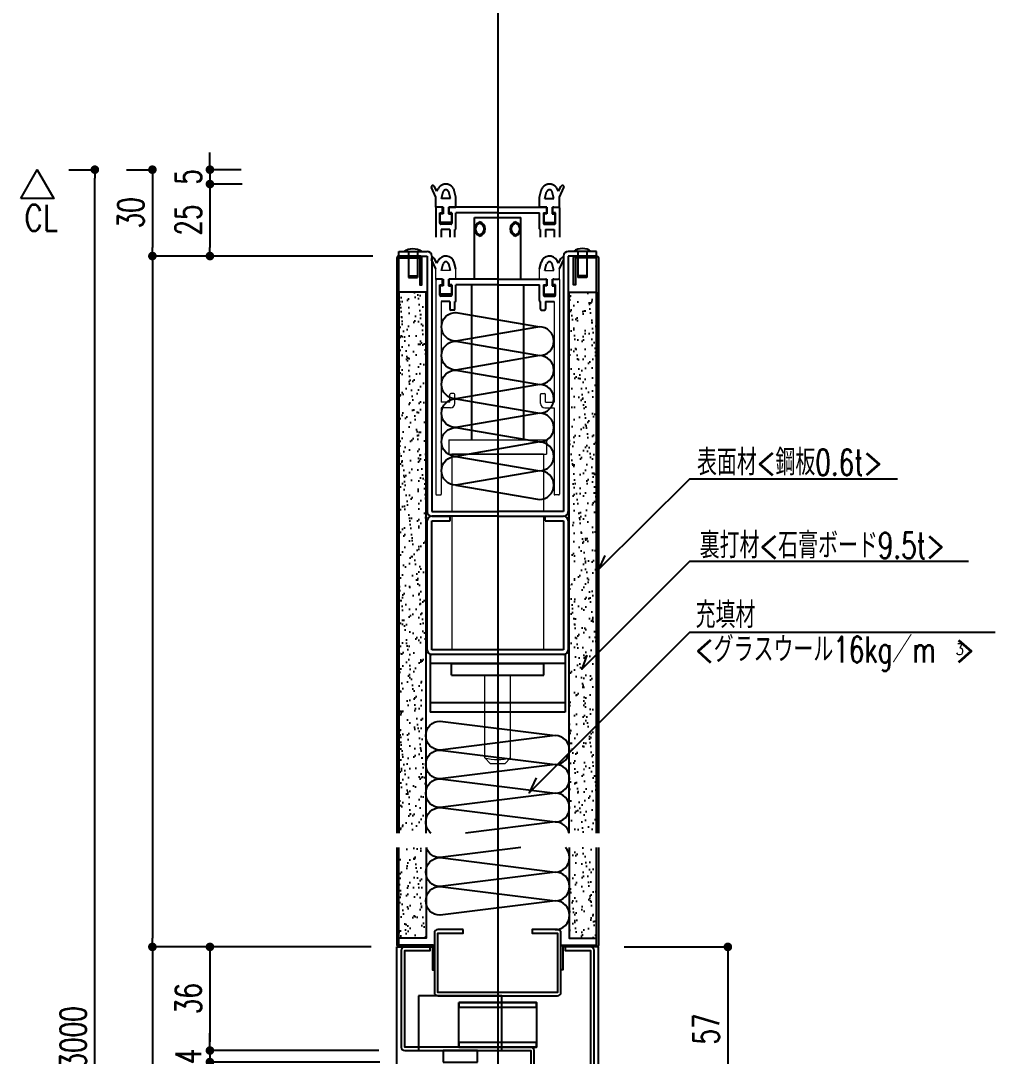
# Model space of a CAD drawing. Extents: x 21 to 47673, y 9 to 26406.
# Drawn here: x 21312.3 to 21651, y 19515.6 to 19875.3 of the extents above; entities that cross this region are included whole.
import ezdxf

# ---------------------------------------------------------------- set-up
doc = ezdxf.new("R2010")
doc.units = 0
doc.header["$LTSCALE"] = 10
doc.header["$PDMODE"] = 35
doc.header["$PDSIZE"] = 5
doc.linetypes.add('HIDDEN', pattern=[9.525, 6.35, -3.175])
for name, color, linetype in [('_基準', 1, 'Continuous'), ('_文字', 3, 'Continuous'), ('_製品', 4, 'Continuous'), ('_製品寸法', 9, 'Continuous'), ('_製品点線', 6, 'Continuous')]:
    doc.layers.add(name, color=color, linetype=linetype)
doc.styles.add('OKAMURA', font='simplex8.shx', dxfattribs={"width": 0.7, "bigfont": 'BIGFONT.shx'})
doc.dimstyles.new('OKAMURA-003', dxfattribs={"dimscale": 3, "dimtxt": 3, "dimasz": 1, "dimexe": 0, "dimexo": 3, "dimgap": 1, "dimtad": 1, "dimdec": 3, "dimdsep": 46, "dimtxsty": 'OKAMURA', "dimblk1": 'DOT', "dimblk2": 'DOT', "dimsah": 1, "dimcen": 0, "dimclrd": 9, "dimclre": 9, "dimclrt": 3, "dimadec": 0, "dimazin": 0, "dimtfac": 1, "dimtdec": 3, "dimtix": 1, "dimtmove": 2, "dimatfit": 3, "dimldrblk": 'NONE', "dimfxl": 0, "dimtolj": 1, "dimarcsym": 0})
pattern_1 = [(127.5, (-4866.6654, -2616.763), (-4.8941324, -0.160003), [0, -3.8608, 0, -4.318, 0, -4.1275]), (97.5, (-4866.6654, -2616.763), (-7.168251, 4.495233), [0, -2.0828, 0, -3.4798, 0, -1.3335]), (57.5, (-4866.6654, -2619.887), (-0.014372, 7.9099237), [0, -1.27, 0, -4.572, 0, -5.969]), (47.5, (-4866.6654, -2619.887), (-2.229293, 7.6355645), [0, -0.635, 0, -2.9972, 0, -3.429])]
pattern_2 = [(127.5, (-7522.364, -2922.263), (-4.8941324, -0.1600031), [0, -3.8608, 0, -4.318, 0, -4.1275]), (97.5, (-7522.364, -2922.263), (-7.168251, 4.495233), [0, -2.0828, 0, -3.4798, 0, -1.3335]), (57.5, (-7522.364, -2925.387), (-0.0143718, 7.9099237), [0, -1.27, 0, -4.572, 0, -5.969]), (47.5, (-7522.364, -2925.387), (-2.229293, 7.6355645), [0, -0.635, 0, -2.9972, 0, -3.429])]

# ---------------------------------------------------------------- blocks, each defined once
blk = doc.blocks.new('_DOT')
at = {"color": 0, "linetype": 'ByBlock'}
blk.add_line((-0.5, 0), (-1, 0), dxfattribs=at)
at = {"color": 0, "linetype": 'ByBlock', "const_width": 0.5}
blk.add_lwpolyline([(-0.25, 0, 1), (0.25, 0, 1)], format="xyb", close=True, dxfattribs=at)
blk = doc.blocks.new('*D1485')
at = {"layer": '_製品寸法', "color": 9, "lineweight": -2, "transparency": 16777216}
for p, q in [((-129, 650), (-120, 650)), ((-120, 647), (-120, 623)), ((-43.4, 620), (-120, 620))]:
    blk.add_line(p, q, dxfattribs=at)
at = {"layer": 'Defpoints', "color": 0, "transparency": 16777216}
for p in [(-120, 650), (-120, 620), (-34.4, 620)]:
    blk.add_point(p, dxfattribs=at)
at = {"layer": '_製品寸法', "color": 9, "lineweight": -2, "transparency": 16777216, "xscale": 3, "yscale": 3, "zscale": 3}
for p, rotation in [((-120, 650), 90), ((-120, 620), 270)]:
    blk.add_blockref('_DOT', p, dxfattribs=dict(at, rotation=rotation))
at = {"layer": '_製品寸法', "color": 3, "transparency": 16777216, "insert": (-127.5, 635), "char_height": 9, "attachment_point": 5, "rotation": 90, "style": 'OKAMURA'}
blk.add_mtext('\\A1;30', dxfattribs=at)
blk = doc.blocks.new('_None')
blk = doc.blocks.new('*D1486')
at = {"layer": '_製品寸法', "color": 9, "lineweight": -2, "transparency": 16777216}
for p, q in [((-43.4, 620), (-120, 620)), ((-120, 617), (-120, 383)), ((-44, 380), (-120, 380))]:
    blk.add_line(p, q, dxfattribs=at)
at = {"layer": 'Defpoints', "color": 0, "transparency": 16777216}
for p in [(-34.4, 620), (-120, 380), (-35, 380)]:
    blk.add_point(p, dxfattribs=at)
at = {"layer": '_製品寸法', "color": 9, "lineweight": -2, "transparency": 16777216, "xscale": 3, "yscale": 3, "zscale": 3}
for p, rotation in [((-120, 620), 90), ((-120, 380), 270)]:
    blk.add_blockref('_DOT', p, dxfattribs=dict(at, rotation=rotation))
blk = doc.blocks.new('*D1487')
at = {"layer": '_製品寸法', "color": 9, "lineweight": -2, "transparency": 16777216}
for p, q in [((-44, 380), (-120, 380)), ((-120, 377), (-120, 3)), ((-129, 0), (-120, 0))]:
    blk.add_line(p, q, dxfattribs=at)
at = {"layer": 'Defpoints', "color": 0, "transparency": 16777216}
for p in [(-35, 380), (-120, 0), (-120, 0)]:
    blk.add_point(p, dxfattribs=at)
at = {"layer": '_製品寸法', "color": 9, "lineweight": -2, "transparency": 16777216, "xscale": 3, "yscale": 3, "zscale": 3}
for p, rotation in [((-120, 380), 90), ((-120, 0), 270)]:
    blk.add_blockref('_DOT', p, dxfattribs=dict(at, rotation=rotation))
at = {"layer": '_製品寸法', "color": 3, "transparency": 16777216, "insert": (-127.5, 190), "char_height": 9, "attachment_point": 5, "rotation": 90, "style": 'OKAMURA'}
blk.add_mtext('\\A1;RH=2100', dxfattribs=at)
blk = doc.blocks.new('*D1490')
at = {"layer": '_製品寸法', "color": 9, "lineweight": -2, "transparency": 16777216}
for p, q in [((-44, 380), (-100, 380)), ((-100, 377), (-100, 347)), ((-41.3, 344), (-100, 344))]:
    blk.add_line(p, q, dxfattribs=at)
at = {"layer": 'Defpoints', "color": 0, "transparency": 16777216}
for p in [(-35, 380), (-100, 344), (-32.3, 344)]:
    blk.add_point(p, dxfattribs=at)
at = {"layer": '_製品寸法', "color": 9, "lineweight": -2, "transparency": 16777216, "xscale": 3, "yscale": 3, "zscale": 3}
for p, rotation in [((-100, 380), 90), ((-100, 344), 270)]:
    blk.add_blockref('_DOT', p, dxfattribs=dict(at, rotation=rotation))
at = {"layer": '_製品寸法', "color": 3, "transparency": 16777216, "insert": (-107.5, 362), "char_height": 9, "attachment_point": 5, "rotation": 90, "style": 'OKAMURA'}
blk.add_mtext('\\A1;36', dxfattribs=at)
blk = doc.blocks.new('*D1491')
at = {"layer": '_製品寸法', "color": 9, "lineweight": -2, "transparency": 16777216}
for p, q in [((-100, 347), (-100, 350)), ((-41.3, 344), (-100, 344)), ((-100, 344), (-100, 340)), ((-41, 340), (-100, 340)), ((-100, 337), (-100, 334))]:
    blk.add_line(p, q, dxfattribs=at)
at = {"layer": 'Defpoints', "color": 0, "transparency": 16777216}
for p in [(-32.3, 344), (-100, 340), (-32, 340)]:
    blk.add_point(p, dxfattribs=at)
at = {"layer": '_製品寸法', "color": 9, "lineweight": -2, "transparency": 16777216, "xscale": 3, "yscale": 3, "zscale": 3}
for p, rotation in [((-100, 344), 270), ((-100, 340), 90)]:
    blk.add_blockref('_DOT', p, dxfattribs=dict(at, rotation=rotation))
at = {"layer": '_製品寸法', "color": 3, "transparency": 16777216, "insert": (-107.5, 342), "char_height": 9, "attachment_point": 5, "rotation": 90, "style": 'OKAMURA'}
blk.add_mtext('\\A1;4', dxfattribs=at)
blk = doc.blocks.new('*D1492')
at = {"layer": '_製品寸法', "color": 9, "lineweight": -2, "transparency": 16777216}
for p, q in [((44, 380), (80, 380)), ((80, 377), (80, 326)), ((41.3, 323), (80, 323))]:
    blk.add_line(p, q, dxfattribs=at)
at = {"layer": 'Defpoints', "color": 0, "transparency": 16777216}
for p in [(35, 380), (32.3, 323), (80, 323)]:
    blk.add_point(p, dxfattribs=at)
at = {"layer": '_製品寸法', "color": 9, "lineweight": -2, "transparency": 16777216, "xscale": 3, "yscale": 3, "zscale": 3}
for p, rotation in [((80, 380), 90), ((80, 323), 270)]:
    blk.add_blockref('_DOT', p, dxfattribs=dict(at, rotation=rotation))
at = {"layer": '_製品寸法', "color": 3, "transparency": 16777216, "insert": (72.5, 351.5), "char_height": 9, "attachment_point": 5, "rotation": 90, "style": 'OKAMURA'}
blk.add_mtext('\\A1;57', dxfattribs=at)
blk = doc.blocks.new('*D1495')
at = {"layer": '_製品寸法', "color": 9, "lineweight": -2, "transparency": 16777216}
for p, q in [((-149, 650), (-140, 650)), ((-140, 2.98), (-140, 647)), ((-149, -0.02), (-140, -0.02))]:
    blk.add_line(p, q, dxfattribs=at)
at = {"layer": 'Defpoints', "color": 0, "transparency": 16777216}
for p in [(-140, 650), (-140, 650), (-140, -0.02)]:
    blk.add_point(p, dxfattribs=at)
at = {"layer": '_製品寸法', "color": 9, "lineweight": -2, "transparency": 16777216, "xscale": 3, "yscale": 3, "zscale": 3}
for p, rotation in [((-140, 650), 90), ((-140, -0.02), 270)]:
    blk.add_blockref('_DOT', p, dxfattribs=dict(at, rotation=rotation))
at = {"layer": '_製品寸法', "color": 3, "transparency": 16777216, "insert": (-147.5, 324.99), "char_height": 9, "attachment_point": 5, "rotation": 90, "style": 'OKAMURA'}
blk.add_mtext('\\A1;CH=2500～3000', dxfattribs=at)
blk = doc.blocks.new('A$C7104633C')
at = {"color": 0, "linetype": 'HIDDEN'}
for p, q in [((-21.5, -9.5), (-23.01, -6.21)), ((-21.11, -7.5), (-22.12, -5.75)), ((-21.11, -7.5), (-20.67, -6.63)), ((21.11, -7.5), (20.67, -6.63)), ((21.11, -7.5), (22.12, -5.75)), ((21.5, -9.5), (23.01, -6.21)), ((-21.5, -13), (-21.5, -9.5)), ((-19.56, -10), (-18.97, -7.74)), ((-16.44, -10), (-19.56, -10)), ((-16.44, -10), (-17.03, -7.74)), ((-14.5, -9.5), (-15.1, -7.23)), ((-14.5, -13), (-14.5, -9.5)), ((14.5, -9.5), (15.1, -7.23)), ((14.5, -13), (14.5, -9.5)), ((16.44, -10), (17.03, -7.74)), ((16.44, -10), (19.56, -10)), ((19.56, -10), (18.97, -7.74)), ((21.5, -13), (21.5, -9.5)), ((-18.95, -13), (-21.5, -13)), ((-21.5, -13.3), (-21.5, -23.4)), ((-19.5, -13), (-21.2, -13)), ((-19.2, -15), (-19.2, -13.3)), ((-18.95, -13), (-18.95, -15.3)), ((-17.05, -13), (-17.05, -15.3)), ((-17.05, -13), (-14.5, -13)), ((-17.05, -13), (-17.05, -15.3)), ((-17, -13.3), (-17, -15)), ((-0.3, -13), (-16.7, -13)), ((-0.3, -13), (0, -13.3)), ((0.3, -13), (0, -13.3)), ((0.3, -13), (16.7, -13)), ((17.05, -13), (14.5, -13)), ((17, -13.3), (17, -15)), ((17.05, -13), (17.05, -15.3)), ((17.05, -13), (17.05, -15.3)), ((18.95, -13), (18.95, -15.3)), ((18.95, -13), (21.5, -13)), ((19.2, -15), (19.2, -13.3)), ((19.5, -13), (21.2, -13)), ((21.5, -13.3), (21.5, -23.4)), ((-20.1, -18.6), (-20.1, -15)), ((-20.1, -15), (-19.2, -15)), ((-20, -18.3), (-20, -15.3)), ((-18.95, -15.3), (-20, -15.3)), ((-17.05, -15.3), (-16, -15.3)), ((-15.9, -15), (-17, -15)), ((-16, -15.3), (-16, -18.3)), ((-15.9, -15), (-15.9, -18.6)), ((-14.5, -20.5), (-14.5, -15)), ((0, -15), (-14.5, -15)), ((0, -15), (14.5, -15)), ((14.5, -20.5), (14.5, -15)), ((15.9, -15), (17, -15)), ((15.9, -15), (15.9, -18.6)), ((16, -15.3), (16, -18.3)), ((17.05, -15.3), (16, -15.3)), ((18.95, -15.3), (20, -15.3)), ((20.1, -15), (19.2, -15)), ((20, -18.3), (20, -15.3)), ((20.1, -18.6), (20.1, -15)), ((-16, -18.3), (-20, -18.3)), ((-16.2, -18.9), (-19.8, -18.9)), ((-16.6, -20.8), (-19.6, -20.8)), ((-19.6, -20.8), (-19.6, -23.4)), ((-16.6, -20.8), (-16.6, -23.4)), ((-14.8, -20.8), (-14.9, -20.8)), ((-14.9, -23.4), (-14.9, -20.8)), ((14.8, -20.8), (14.9, -20.8)), ((14.9, -23.4), (14.9, -20.8)), ((16, -18.3), (20, -18.3)), ((16.2, -18.9), (19.8, -18.9)), ((16.6, -20.8), (19.6, -20.8)), ((16.6, -20.8), (16.6, -23.4)), ((19.6, -20.8), (19.6, -23.4))]:
    blk.add_line(p, q, dxfattribs=at)
for centre, radius, start, end in [((-22.56, -6), 0.5, 30.0023, 204.6708), ((-18, -8), 3, 14.8176, 152.9081), ((-18, -8), 1, 14.8176, 164.935), ((18, -8), 3, 27.0918, 165.1823), ((18, -8), 1, 15.065, 165.1823), ((22.56, -6), 0.5, 335.3292, 149.9976), ((-21.2, -13.3), 0.3, 90, 180), ((-19.5, -13.3), 0.3, 0, 90), ((-16.7, -13.3), 0.3, 90, 180), ((16.7, -13.3), 0.3, 359.9999, 89.9999), ((19.5, -13.3), 0.3, 89.9999, 179.9999), ((21.2, -13.3), 0.3, 359.9999, 89.9999), ((-19.8, -18.6), 0.3, 180, 270), ((-16.2, -18.6), 0.3, 270, 0), ((-14.8, -20.5), 0.3, 270, 0), ((14.8, -20.5), 0.3, 179.9999, 269.9999), ((16.2, -18.6), 0.3, 179.9999, 269.9999), ((19.8, -18.6), 0.3, 269.9999, 359.9999)]:
    blk.add_arc(centre, radius, start, end, dxfattribs=at)
blk = doc.blocks.new('A$C4D9F0101')
at = {"layer": '_製品'}
blk.add_lwpolyline([(10, 23), (1.2, 23, 0.414214), (0, 21.8), (0, 1.2, 0.414214), (1.2, 0), (42.8, 0, 0.414214), (44, 1.2), (44, 21.8, 0.414214), (42.8, 23), (34, 23), (34, 21.8), (42.8, 21.8), (42.8, 1.2), (1.2, 1.2), (1.2, 21.8), (10, 21.8)], format="xyb", close=True, dxfattribs=at)
blk = doc.blocks.new('A$C096F286E')
at = {"layer": '_製品'}
for p, q in [((6.2, 9), (0, 9)), ((1.53, 9), (1.53, 0)), ((4.68, 9), (4.68, 0)), ((4.68, 0.5), (1.53, 0.5)), ((4.68, 0), (1.53, 0))]:
    blk.add_line(p, q, dxfattribs=at)
blk.add_arc((3.1, 4.7), 5.31, 54.2426, 125.7574, dxfattribs=at)
blk = doc.blocks.new('P15SE縦4')
at = {"layer": '_製品'}
h = blk.add_hatch(dxfattribs=at)
h.set_pattern_fill('AR-SAND', color=256, scale=0.1, angle=90, style=0)
h.set_pattern_definition(pattern_2)
edge = h.paths.add_edge_path()
edge.add_line((-24.9, 419.5), (-24.9, 607.5))
edge.add_line((-24.9, 607.5), (-34.4, 607.5))
edge.add_line((-34.4, 607.5), (-34.4, 419.5))
h = blk.add_hatch(dxfattribs=at)
h.set_pattern_fill('AR-SAND', color=256, scale=0.1, angle=90, style=0)
h.set_pattern_definition(pattern_2)
edge = h.paths.add_edge_path()
edge.add_line((24.9, 419.5), (24.9, 607.5))
edge.add_line((24.9, 607.5), (34.4, 607.5))
edge.add_line((34.4, 607.5), (34.4, 419.5))
h = blk.add_hatch(dxfattribs=at)
h.set_pattern_fill('AR-SAND', color=256, scale=0.1, angle=90, style=0)
h.set_pattern_definition(pattern_1)
edge = h.paths.add_edge_path()
edge.add_line((-24.9, 414.5), (-24.9, 383))
edge.add_line((-24.9, 383), (-34.4, 383))
edge.add_line((-34.4, 383), (-34.4, 414.5))
h = blk.add_hatch(dxfattribs=at)
h.set_pattern_fill('AR-SAND', color=256, scale=0.1, angle=90, style=0)
h.set_pattern_definition(pattern_1)
edge = h.paths.add_edge_path()
edge.add_line((24.9, 414.5), (24.9, 383))
edge.add_line((24.9, 383), (34.4, 383))
edge.add_line((34.4, 383), (34.4, 414.5))
for p, q in [((-8, 633.4), (8, 633.4)), ((-8, 612), (-8, 633.4)), ((8, 612), (8, 633.4)), ((-34.4, 620), (-34.4, 621.6)), ((-34.4, 621.6), (-24.5, 621.6)), ((-34.4, 620), (-24.5, 620)), ((-24.5, 620), (-24.5, 531.2)), ((-21.5, 615.5), (-23.01, 618.79)), ((-22.9, 620), (-22.9, 531.2)), ((-21.11, 617.5), (-22.12, 619.25)), ((21.11, 617.5), (22.12, 619.25)), ((21.5, 615.5), (23.01, 618.79)), ((22.9, 620), (22.9, 531.2)), ((34.4, 621.6), (24.5, 621.6)), ((34.4, 620), (24.5, 620)), ((24.5, 620), (24.5, 531.2)), ((34.4, 620), (34.4, 621.6)), ((-21.11, 617.5), (-20.67, 618.37)), ((-19.56, 615), (-18.97, 617.26)), ((-16.44, 615), (-17.03, 617.26)), ((-14.5, 615.5), (-15.1, 617.77)), ((14.5, 615.5), (15.1, 617.77)), ((16.44, 615), (17.03, 617.26)), ((19.56, 615), (18.97, 617.26)), ((21.11, 617.5), (20.67, 618.37)), ((-19.5, 612), (-21.2, 612)), ((-19.2, 610), (-19.2, 611.7)), ((-18.95, 612), (-18.95, 609.7)), ((-17.05, 612), (-17.05, 609.7)), ((-17, 611.7), (-17, 610)), ((-0.3, 612), (-16.7, 612)), ((-0.3, 612), (0, 611.7)), ((0.3, 612), (0, 611.7)), ((0.3, 612), (16.7, 612)), ((17, 611.7), (17, 610)), ((17.05, 612), (17.05, 609.7)), ((18.95, 612), (18.95, 609.7)), ((19.2, 610), (19.2, 611.7)), ((19.5, 612), (21.2, 612)), ((-20.1, 606.4), (-20.1, 610)), ((-20.1, 610), (-19.2, 610)), ((-20, 606.7), (-20, 609.7)), ((-18.95, 609.7), (-20, 609.7)), ((-17.05, 609.7), (-16, 609.7)), ((-15.9, 610), (-17, 610)), ((-16, 609.7), (-16, 606.7)), ((-15.9, 610), (-15.9, 606.4)), ((-14.5, 604.5), (-14.5, 610)), ((0, 610), (-14.5, 610)), ((-9, 556.2), (-9, 610)), ((0, 610), (14.5, 610)), ((9, 610), (9, 556.2)), ((14.5, 604.5), (14.5, 610)), ((15.9, 610), (17, 610)), ((15.9, 610), (15.9, 606.4)), ((16, 609.7), (16, 606.7)), ((17.05, 609.7), (16, 609.7)), ((18.95, 609.7), (20, 609.7)), ((20.1, 610), (19.2, 610)), ((20, 606.7), (20, 609.7)), ((20.1, 606.4), (20.1, 610)), ((-16, 606.7), (-20, 606.7)), ((-16.2, 606.1), (-19.8, 606.1)), ((16, 606.7), (20, 606.7)), ((16.2, 606.1), (19.8, 606.1)), ((-16.6, 604.2), (-19.6, 604.2)), ((-16.6, 604.2), (-16.6, 601.5)), ((-15.2, 601.2), (-16.3, 601.2)), ((-14.8, 604.2), (-14.9, 604.2)), ((-14.9, 601.5), (-14.9, 604.2)), ((14.8, 604.2), (14.9, 604.2)), ((14.9, 601.5), (14.9, 604.2)), ((15.2, 601.2), (16.3, 601.2)), ((16.6, 604.2), (19.6, 604.2)), ((16.6, 604.2), (16.6, 601.5)), ((-22.9, 531.2), (0, 531.2)), ((0, 529.6), (-22.9, 529.6)), ((-22.9, 529.6), (-16.5, 529.6)), ((-16.5, 528), (-16.5, 529.6)), ((22.9, 531.2), (0, 531.2)), ((0, 529.6), (22.9, 529.6)), ((16.5, 529.6), (22.9, 529.6)), ((16.5, 528), (16.5, 529.6)), ((-24.5, 483.2), (-24.5, 528)), ((-22.9, 483.2), (-22.9, 528)), ((-22.9, 528), (-16.5, 528)), ((16.5, 528), (22.9, 528)), ((22.9, 528), (22.9, 483.2)), ((24.5, 528), (24.5, 483.2)), ((22.9, 483.2), (-22.9, 483.2)), ((23.5, 481.6), (-23.5, 481.6)), ((-23.5, 481.6), (-23.5, 461.6)), ((22.9, 481.6), (-22.9, 481.6)), ((23.5, 481.6), (23.5, 461.6)), ((23.5, 478.4), (-23.5, 478.4)), ((-16, 478.4), (16, 478.4)), ((-16, 474.4), (-16, 478.4)), ((16, 474.4), (16, 478.4)), ((-16, 474.4), (16, 474.4)), ((23.5, 464.8), (-23.5, 464.8)), ((23.5, 461.6), (-23.5, 461.6)), ((-35, 380), (-22.8, 380)), ((-35, 293.5), (-35, 380)), ((35, 380), (22.8, 380)), ((35, 293.5), (35, 380))]:
    blk.add_line(p, q, dxfattribs=at)
at = {"layer": '_製品', "lineweight": 15}
for p, q in [((-21.5, 612), (-21.5, 615.5)), ((-14.5, 612), (-14.5, 615.5)), ((14.5, 612), (14.5, 615.5)), ((21.5, 612), (21.5, 615.5)), ((-18.95, 612), (-21.5, 612)), ((-21.5, 611.7), (-21.5, 537.3)), ((-16.44, 615), (-19.56, 615)), ((-17.05, 612), (-14.5, 612)), ((-17.05, 612), (-17.05, 609.7)), ((17.05, 612), (14.5, 612)), ((16.44, 615), (19.56, 615)), ((17.05, 612), (17.05, 609.7)), ((18.95, 612), (21.5, 612)), ((21.5, 611.7), (21.5, 537.3)), ((-19.6, 604.2), (-19.6, 569.2)), ((19.6, 604.2), (19.6, 569.2)), ((-15.2, 572.2), (-16.3, 572.2)), ((15.2, 572.2), (16.3, 572.2)), ((-16.6, 569.2), (-19.6, 569.2)), ((-16.6, 569.2), (-16.6, 571.9)), ((-14.9, 568.8), (-14.9, 571.9)), ((14.9, 568.8), (14.9, 571.9)), ((16.6, 569.2), (16.6, 571.9)), ((16.6, 569.2), (19.6, 569.2)), ((-19.6, 567.3), (-19.6, 537.3)), ((-16.4, 567.3), (-19.6, 567.3)), ((16.4, 567.3), (19.6, 567.3)), ((19.6, 567.3), (19.6, 537.3)), ((-17, 556.2), (17, 556.2)), ((-17, 556.2), (-17, 551.2)), ((17, 556.2), (17, 551.2)), ((-17, 551.2), (17, 551.2)), ((15.9, 551.2), (-15.9, 551.2)), ((-15.9, 551.2), (-15.9, 531.2)), ((15.9, 551.2), (15.9, 531.2)), ((-21.2, 537), (-19.9, 537)), ((21.2, 537), (19.9, 537)), ((-18.9, 529.6), (18.9, 529.6)), ((-15.9, 529.6), (-15.9, 483.2)), ((15.9, 529.6), (15.9, 483.2)), ((15.9, 483.2), (-15.9, 483.2)), ((23.5, 481.6), (-23.5, 481.6)), ((-21.2, 481.6), (21.2, 481.6)), ((-4.5, 445.64), (-4.5, 474.4)), ((4.5, 445.64), (4.5, 474.4)), ((-2.5, 443.64), (-4.5, 445.64)), ((2.5, 443.64), (-2.5, 443.64)), ((4.5, 445.64), (2.5, 443.64))]:
    blk.add_line(p, q, dxfattribs=at)
at = {"layer": '_製品', "color": 6, "linetype": 'ByBlock', "ltscale": 0.5}
blk.add_line((-14.5, 540.41), (14.5, 535.41), dxfattribs=at)
at = {"layer": '_製品'}
for points in [[(-34.4, 419.5), (-34.4, 619.4), (-27, 619.4), (-27, 610), (-26.4, 610), (-26.4, 619.4, 0.414214), (-27, 620), (-34.4, 620, 0.414214), (-35, 619.4), (-35, 419.5)], [(34.4, 419.5), (34.4, 619.4), (27, 619.4), (27, 610), (26.4, 610), (26.4, 619.4, -0.414214), (27, 620), (34.4, 620, -0.414214), (35, 619.4), (35, 419.5)], [(-35, 414.5), (-35, 380.6, 0.414214), (-34.4, 380), (-22.6, 380), (-22.6, 372), (-22, 372), (-22, 380, 0.414214), (-22.6, 380.6), (-34.4, 380.6), (-34.4, 414.5)], [(35, 414.5), (35, 380.6, -0.414214), (34.4, 380), (22.6, 380), (22.6, 372), (22, 372), (22, 380, -0.414214), (22.6, 380.6), (34.4, 380.6), (34.4, 414.5)]]:
    blk.add_lwpolyline(points, format="xyb", dxfattribs=at)
for points in [[(-24.9, 419.5), (-24.9, 607.5), (-34.4, 607.5), (-34.4, 419.5)], [(24.9, 419.5), (24.9, 607.5), (34.4, 607.5), (34.4, 419.5)], [(-24.9, 414.5), (-24.9, 383), (-34.4, 383), (-34.4, 414.5)], [(24.9, 414.5), (24.9, 383), (34.4, 383), (34.4, 414.5)]]:
    blk.add_lwpolyline(points, dxfattribs=at)
at = {"layer": '_製品', "color": 6, "linetype": 'ByBlock', "ltscale": 0.5}
for points in [[(14.5, 585.41), (14.5, 585.41, 0.414214), (19.5, 590.41), (19.5, 590.41, 0.414214), (14.5, 595.41), (14.5, 595.41), (-14.5, 590.41), (-14.5, 590.41, -0.414214), (-19.5, 595.41), (-19.5, 595.41, -0.414214), (-14.5, 600.41), (-14.5, 600.41), (14.5, 595.41)], [(14.5, 575.41), (14.5, 575.41, 0.414214), (19.5, 580.41), (19.5, 580.41, 0.414214), (14.5, 585.41), (14.5, 585.41), (-14.5, 580.41), (-14.5, 580.41, -0.414214), (-19.5, 585.41), (-19.5, 585.41, -0.414214), (-14.5, 590.41), (-14.5, 590.41), (14.5, 585.41)], [(14.5, 565.41), (14.5, 565.41, 0.414214), (19.5, 570.41), (19.5, 570.41, 0.414214), (14.5, 575.41), (14.5, 575.41), (-14.5, 570.41), (-14.5, 570.41, -0.414214), (-19.5, 575.41), (-19.5, 575.41, -0.414214), (-14.5, 580.41), (-14.5, 580.41), (14.5, 575.41)], [(14.5, 555.41), (14.5, 555.41, 0.414214), (19.5, 560.41), (19.5, 560.41, 0.414214), (14.5, 565.41), (14.5, 565.41), (-14.5, 560.41), (-14.5, 560.41, -0.414214), (-19.5, 565.41), (-19.5, 565.41, -0.414214), (-14.5, 570.41), (-14.5, 570.41), (14.5, 565.41)], [(14.5, 545.41), (14.5, 545.41, 0.414214), (19.5, 550.41), (19.5, 550.41, 0.414214), (14.5, 555.41), (14.5, 555.41), (-14.5, 550.41), (-14.5, 550.41, -0.414214), (-19.5, 555.41), (-19.5, 555.41, -0.414214), (-14.5, 560.41), (-14.5, 560.41), (14.5, 555.41)], [(14.5, 535.41), (14.5, 535.41, 0.414214), (19.5, 540.41), (19.5, 540.41, 0.414214), (14.5, 545.41), (14.5, 545.41), (-14.5, 540.41), (-14.5, 540.41, -0.414214), (-19.5, 545.41), (-19.5, 545.41, -0.414214), (-14.5, 550.41), (-14.5, 550.41), (14.5, 545.41)]]:
    blk.add_lwpolyline(points, format="xyb", dxfattribs=at)
at = {"layer": '_製品', "ltscale": 0.5}
for points in [[(20, 443.4), (20, 443.4, 0.414214), (25, 448.4), (25, 448.4, 0.414214), (20, 453.4), (20, 453.4), (-20, 448.4), (-20, 448.4, -0.414214), (-25, 453.4), (-25, 453.4, -0.414214), (-20, 458.4), (-20, 458.4), (20, 453.4)], [(20, 433.4), (20, 433.4, 0.414214), (25, 438.4), (25, 438.4, 0.414214), (20, 443.4), (20, 443.4), (-20, 438.4), (-20, 438.4, -0.414214), (-25, 443.4), (-25, 443.4, -0.414214), (-20, 448.4), (-20, 448.4), (20, 443.4)], [(20, 423.4), (20, 423.4, 0.414214), (25, 428.4), (25, 428.4, 0.414214), (20, 433.4), (20, 433.4), (-20, 428.4), (-20, 428.4, -0.414214), (-25, 433.4), (-25, 433.4, -0.414214), (-20, 438.4), (-20, 438.4), (20, 433.4)], [(-23.13, 419.5, -0.227486), (-25, 423.4), (-25, 423.4, -0.414214), (-20, 428.4), (-20, 428.4), (20, 423.4)], [(24.88, 419.5, 0.35065), (20, 423.4), (20, 423.4), (-11.2, 419.5)], [(8, 414.5), (-20, 411), (-20, 411, -0.327538), (-24.77, 414.5)], [(20, 406), (20, 406, 0.414214), (25, 411), (25, 411, 0.196315), (23.57, 414.5, 0.196315)], [(20, 396), (20, 396, 0.414214), (25, 401), (25, 401, 0.414214), (20, 406), (20, 406), (-20, 401), (-20, 401, -0.414214), (-25, 406), (-25, 406, -0.414214), (-20, 411), (-20, 411), (20, 406)], [(20, 386), (20, 386, 0.414214), (25, 391), (25, 391, 0.414214), (20, 396), (20, 396), (-20, 391), (-20, 391, -0.414214), (-25, 396), (-25, 396, -0.414214), (-20, 401), (-20, 401), (20, 396)]]:
    blk.add_lwpolyline(points, format="xyb", dxfattribs=at)
at = {"layer": '_製品'}
blk.add_lwpolyline([(11.5, 345.2), (-32.3, 345.2), (-32.3, 378.8), (-23.5, 378.8), (-23.5, 380), (-32.3, 380, 0.414214), (-33.5, 378.8), (-33.5, 345.2, 0.414214), (-32.3, 344), (11.5, 344), (11.5, 324.2, 0.414214), (12.7, 323), (32.3, 323, 0.414214), (33.5, 324.2), (33.5, 378.8, 0.414214), (32.3, 380), (23.5, 380), (23.5, 378.8), (32.3, 378.8), (32.3, 324.2), (12.7, 324.2), (12.7, 344, 0.414214)], format="xyb", close=True, dxfattribs=at)
at = {"layer": '_製品', "linetype": 'HIDDEN'}
for points in [[(-27.5, 344), (1.5, 344), (1.5, 363), (-27.5, 363)], [(-13.5, 359.1), (13.5, 359.1), (13.5, 360.7), (-13.5, 360.7)], [(-19, 340), (-7, 340), (-7, 344), (-19, 344)]]:
    blk.add_lwpolyline(points, close=True, dxfattribs=at)
at = {"layer": '_製品'}
for points in [[(-13.5, 360.7), (13.5, 360.7), (13.5, 345.2), (-13.5, 345.2)], [(13.5, 346.8), (-13.5, 346.8), (-13.5, 345.2), (13.5, 345.2)]]:
    blk.add_lwpolyline(points, close=True, dxfattribs=at)
for centre, radius, start, end in [((-5.06, 629.4), 2.82, 117.4909, 242.5091), ((-5.36, 629.4), 2.3, 116.0051, 243.9949), ((-6.9, 629.4), 2.56, 282.1728, 77.8272), ((-6.86, 629.4), 2.13, 283.4244, 76.5755), ((6.9, 629.4), 2.56, 102.1728, 257.8272), ((6.86, 629.4), 2.13, 103.4245, 256.5756), ((5.06, 629.4), 2.82, 297.4909, 62.5091), ((5.36, 629.4), 2.3, 296.0051, 63.9949), ((-24.5, 620), 1.6, 0, 90), ((-22.56, 619), 0.5, 30.0023, 204.6708), ((-18, 617), 3, 14.8176, 152.9081), ((18, 617), 3, 27.0918, 165.1823), ((22.56, 619), 0.5, 335.3292, 149.9976), ((24.5, 620), 1.6, 90, 180), ((-18, 617), 1, 14.8176, 164.935), ((18, 617), 1, 15.065, 165.1823), ((-21.2, 611.7), 0.3, 90, 180), ((-19.5, 611.7), 0.3, 0, 90), ((-16.7, 611.7), 0.3, 90, 180), ((16.7, 611.7), 0.3, 359.9999, 89.9999), ((19.5, 611.7), 0.3, 89.9999, 179.9999), ((21.2, 611.7), 0.3, 359.9999, 89.9999), ((-19.8, 606.4), 0.3, 180, 270), ((-16.2, 606.4), 0.3, 270, 0), ((-14.8, 604.5), 0.3, 270, 0), ((14.8, 604.5), 0.3, 179.9999, 269.9999), ((16.2, 606.4), 0.3, 179.9999, 269.9999), ((19.8, 606.4), 0.3, 269.9999, 359.9999), ((-16.3, 601.5), 0.3, 180, 270), ((-15.2, 601.5), 0.3, 270, 0), ((15.2, 601.5), 0.3, 179.9999, 269.9999), ((16.3, 601.5), 0.3, 269.9999, 359.9999), ((-22.9, 531.2), 1.6, 180, 270), ((-22.9, 528), 1.6, 90, 180), ((22.9, 531.2), 1.6, 270, 0), ((22.9, 528), 1.6, 0, 90), ((-22.9, 483.2), 1.6, 180, 270), ((22.9, 483.2), 1.6, 270, 0)]:
    blk.add_arc(centre, radius, start, end, dxfattribs=at)
at = {"layer": '_製品', "lineweight": 15}
for centre, radius, start, end in [((-16.3, 571.9), 0.3, 90, 180), ((-15.2, 571.9), 0.3, 0, 90), ((15.2, 571.9), 0.3, 89.9999, 179.9999), ((16.3, 571.9), 0.3, 359.9999, 89.9999), ((-16.4, 568.8), 1.5, 270, 0), ((16.4, 568.8), 1.5, 179.9999, 269.9999), ((-21.2, 537.3), 0.3, 180, 270), ((-19.9, 537.3), 0.3, 270, 360), ((19.9, 537.3), 0.3, 180, 269.9999), ((21.2, 537.3), 0.3, 269.9999, 359.9999), ((0, 464.29), 19.18, 256.4329, 283.5671)]:
    blk.add_arc(centre, radius, start, end, dxfattribs=at)
at = {"xscale": -1, "rotation": 359.9999999984367}
blk.add_blockref('A$C096F286E', (-26.35, 612.6), dxfattribs=at)
blk.add_blockref('A$C096F286E', (26.35, 612.6))
at = {"layer": '_製品'}
blk.add_blockref('A$C4D9F0101', (-22, 363), dxfattribs=at)
blk = doc.blocks.new('*D1503')
at = {"layer": '_製品寸法', "color": 9, "lineweight": -2, "transparency": 16777216}
for p, q in [((-88.8, 645), (-100, 645)), ((-100, 642), (-100, 623)), ((-88.4, 620), (-100, 620))]:
    blk.add_line(p, q, dxfattribs=at)
at = {"layer": 'Defpoints', "color": 0, "transparency": 16777216}
for p in [(-79.8, 645), (-100, 620), (-79.4, 620)]:
    blk.add_point(p, dxfattribs=at)
at = {"layer": '_製品寸法', "color": 9, "lineweight": -2, "transparency": 16777216, "xscale": 3, "yscale": 3, "zscale": 3}
for p, rotation in [((-100, 645), 90), ((-100, 620), 270)]:
    blk.add_blockref('_DOT', p, dxfattribs=dict(at, rotation=rotation))
at = {"layer": '_製品寸法', "color": 3, "transparency": 16777216, "insert": (-107.5, 632.5), "char_height": 9, "attachment_point": 5, "rotation": 90, "style": 'OKAMURA'}
blk.add_mtext('\\A1;25', dxfattribs=at)
blk = doc.blocks.new('*D1504')
at = {"layer": '_製品寸法', "color": 9, "lineweight": -2, "transparency": 16777216}
for p, q in [((-100, 653), (-100, 656)), ((-89.2, 650), (-100, 650)), ((-100, 650), (-100, 645)), ((-88.8, 645), (-100, 645)), ((-100, 642), (-100, 639))]:
    blk.add_line(p, q, dxfattribs=at)
at = {"layer": 'Defpoints', "color": 0, "transparency": 16777216}
for p in [(-80.2, 650), (-100, 645), (-79.8, 645)]:
    blk.add_point(p, dxfattribs=at)
at = {"layer": '_製品寸法', "color": 9, "lineweight": -2, "transparency": 16777216, "xscale": 3, "yscale": 3, "zscale": 3}
for p, rotation in [((-100, 650), 270), ((-100, 645), 90)]:
    blk.add_blockref('_DOT', p, dxfattribs=dict(at, rotation=rotation))
at = {"layer": '_製品寸法', "color": 3, "transparency": 16777216, "insert": (-107.5, 647.5), "char_height": 9, "attachment_point": 5, "rotation": 90, "style": 'OKAMURA'}
blk.add_mtext('\\A1;5', dxfattribs=at)
blk = doc.blocks.new('*U1484')
at = {"layer": '_基準'}
blk.add_line((0, 1347), (0, -40), dxfattribs=at)
at = {"layer": '_文字', "color": 9}
for points in [[(37.2483, 515.9682), (34.9996, 511.1459), (66.7442, 542.6516), (138.9454, 542.6516)], [(30.9567, 481.3625), (29.207, 476.5401), (66.7442, 513.9951), (163.6842, 513.9951)], [(13.3441, 438.7076), (10.9409, 433.554), (66.7442, 489.3573), (172.956, 489.3573)]]:
    blk.add_lwpolyline(points, dxfattribs=at)
at = {"layer": '_製品寸法', "ltscale": 2}
blk.add_lwpolyline([(-165.7735, 640), (-160, 650), (-154.2265, 640), (-165.7735, 640)], dxfattribs=at)
at = {"layer": '_製品'}
blk.add_blockref('P15SE縦4', (0, 0), dxfattribs=at)
at = {"layer": '_製品点線'}
blk.add_blockref('A$C7104633C', (0, 650), dxfattribs=at)
at = {"layer": '_文字', "style": 'OKAMURA'}
for s, height, width, p in [('CL', 9, 0.8, (-164.5255, 628.7658)), ('表面材<鋼板0.6t>', 9, 0.7, (69.2751, 543.8233)), ('裏打材<石膏ボード9.5t> ', 9, 0.7, (70.2155, 514.9697)), ('充填材', 9, 0.7, (68.7827, 490.79)), ('<グラスウール16kg／m\u3000> ', 9, 0.7, (68.5904, 478.8375)), ('3', 4, 0.8, (159.2324, 481.4274))]:
    blk.add_text(s, height=height, dxfattribs=dict(at, width=width)).set_placement(p)
at = {"layer": '_製品寸法'}
for base, p1, p2, picture, middle in [((-100, 645), (-80.2, 650), (-79.8, 645), '*D1504', (-107.5, 647.5)), ((-120, 620), (-120, 650), (-34.3999, 620), '*D1485', (-127.5, 635)), ((-100, 620), (-79.8, 645), (-79.4, 620), '*D1503', (-107.5, 632.5)), ((-100, 344), (-35, 380), (-32.3, 344), '*D1490', (-107.5, 362)), ((80, 323), (35, 380), (32.3, 323), '*D1492', (72.5, 351.5)), ((-100, 340), (-32.3, 344), (-32, 340), '*D1491', (-107.5, 342))]:
    dim = blk.add_linear_dim(base=base, p1=p1, p2=p2, angle=90, dimstyle='OKAMURA-003', dxfattribs=at)
    dim.commit()
    dim.dimension.update_dxf_attribs({"geometry": picture, "text_midpoint": middle})
for base, p1, p2, text, picture, middle in [((-140, 650), (-140, -0.0179), (-140, 650), 'CH=2500～3000', '*D1495', (-147.5, 324.991)), ((-120, 380), (-34.3999, 620), (-35, 380), ' ', '*D1486', (-120, 500)), ((-120, 0), (-35, 380), (-120, 0), 'RH=2100', '*D1487', (-127.5, 190))]:
    dim = blk.add_linear_dim(base=base, p1=p1, p2=p2, angle=90, text=text, dimstyle='OKAMURA-003', dxfattribs=at)
    dim.commit()
    dim.dimension.update_dxf_attribs({"geometry": picture, "text_midpoint": middle})

msp = doc.modelspace()

# ---------------------------------------------------------------- block references
msp.add_blockref('*U1484', (21478.0929, 19173.5703))

doc.saveas('drawing.dxf')
